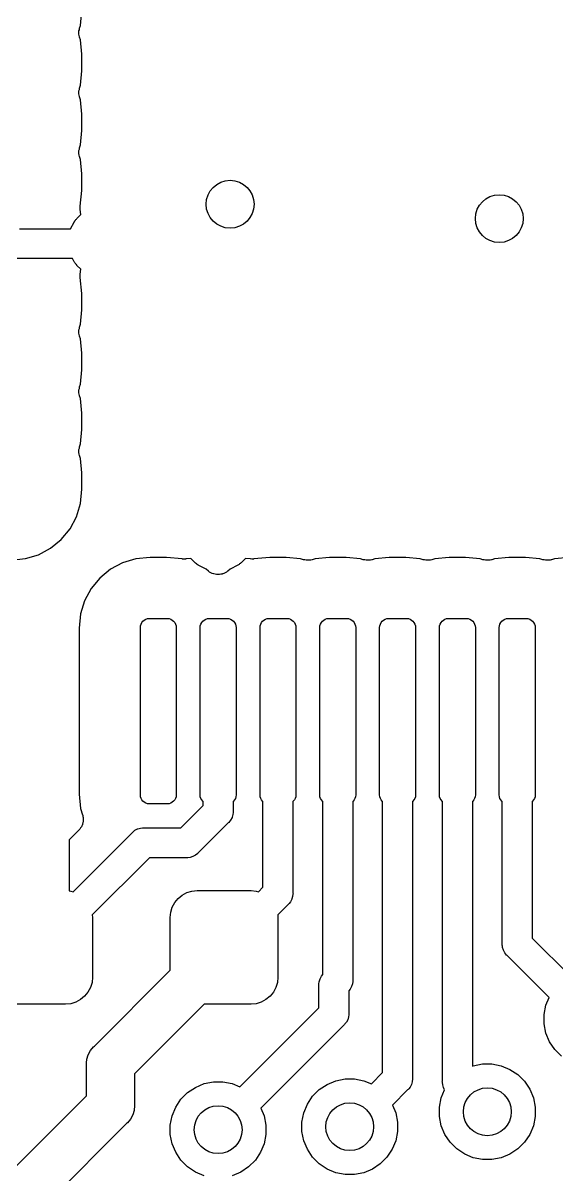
# Model space of a CAD drawing. Extents: x 103 to 213, y -152 to -90.
# Drawn here: x 157.52 to 161.98, y -118.93 to -109.29 of the extents above; entities that cross this region are included whole.
import ezdxf

# ---------------------------------------------------------------- set-up
doc = ezdxf.new("R2010")
doc.units = 0
doc.layers.add('BLACK', color=7, linetype='CONTINUOUS')

msp = doc.modelspace()

# ---------------------------------------------------------------- linework, layer by layer
at = {"layer": 'BLACK', "linetype": 'CONTINUOUS'}
for p, q in [((157.999, -109.314), (158.011, -109.194)), ((157.99, -109.35), (157.992, -109.338)), ((157.992, -109.338), (157.999, -109.314)), ((157.987, -109.361), (157.99, -109.35)), ((157.987, -109.362), (157.987, -109.361)), ((157.987, -109.374), (157.987, -109.362)), ((157.987, -109.362), (157.987, -109.362)), ((157.987, -109.386), (157.987, -109.374)), ((157.987, -109.387), (157.987, -109.386)), ((157.989, -109.399), (157.987, -109.387)), ((157.987, -109.387), (157.987, -109.387)), ((157.991, -109.41), (157.989, -109.399)), ((157.992, -109.412), (157.991, -109.41)), ((157.999, -109.436), (157.992, -109.412)), ((157.992, -109.412), (157.992, -109.412)), ((157.992, -109.412), (157.992, -109.412)), ((157.992, -109.412), (157.992, -109.412)), ((158.011, -109.556), (157.999, -109.436)), ((158.011, -109.694), (158.011, -109.556)), ((157.999, -109.814), (158.011, -109.694)), ((157.992, -109.838), (157.999, -109.814)), ((157.987, -109.861), (157.99, -109.85)), ((157.987, -109.862), (157.987, -109.861)), ((157.987, -109.874), (157.987, -109.862)), ((157.987, -109.862), (157.987, -109.862)), ((157.987, -109.886), (157.987, -109.874)), ((157.987, -109.887), (157.987, -109.886)), ((157.989, -109.899), (157.987, -109.887)), ((157.987, -109.887), (157.987, -109.887)), ((157.991, -109.91), (157.989, -109.899)), ((157.99, -109.85), (157.992, -109.838)), ((157.992, -109.912), (157.991, -109.91)), ((157.999, -109.936), (157.992, -109.912)), ((157.992, -109.912), (157.992, -109.912)), ((157.992, -109.912), (157.992, -109.912)), ((157.992, -109.912), (157.992, -109.912)), ((158.011, -110.056), (157.999, -109.936)), ((158.011, -110.194), (158.011, -110.056)), ((157.999, -110.314), (158.011, -110.194)), ((157.987, -110.361), (157.99, -110.35)), ((157.987, -110.362), (157.987, -110.361)), ((157.987, -110.374), (157.987, -110.362)), ((157.987, -110.362), (157.987, -110.362)), ((157.987, -110.386), (157.987, -110.374)), ((157.987, -110.387), (157.987, -110.386)), ((157.989, -110.399), (157.987, -110.387)), ((157.987, -110.387), (157.987, -110.387)), ((157.991, -110.41), (157.989, -110.399)), ((157.99, -110.35), (157.992, -110.338)), ((157.992, -110.338), (157.999, -110.314)), ((157.992, -110.412), (157.991, -110.41)), ((157.999, -110.436), (157.992, -110.412)), ((157.992, -110.412), (157.992, -110.412)), ((157.992, -110.412), (157.992, -110.412)), ((157.992, -110.412), (157.992, -110.412)), ((158.011, -110.556), (157.999, -110.436)), ((158.011, -110.694), (158.011, -110.556)), ((157.998, -110.825), (158.011, -110.694)), ((157.997, -110.828), (157.998, -110.825)), ((157.997, -110.829), (157.997, -110.828)), ((157.997, -110.841), (157.997, -110.829)), ((157.997, -110.829), (157.997, -110.829)), ((157.997, -110.853), (157.997, -110.841)), ((157.997, -110.854), (157.997, -110.853)), ((157.997, -110.853), (157.997, -110.853)), ((157.998, -110.855), (157.997, -110.854)), ((158.002, -110.896), (157.998, -110.855)), ((157.998, -110.855), (157.998, -110.855)), ((157.917, -111.015), (157.947, -110.959)), ((157.947, -110.959), (157.948, -110.958)), ((157.948, -110.958), (157.951, -110.953)), ((157.951, -110.953), (157.953, -110.949)), ((157.953, -110.949), (157.958, -110.943)), ((157.958, -110.943), (157.962, -110.937)), ((157.962, -110.937), (157.966, -110.934)), ((157.966, -110.934), (157.969, -110.929)), ((157.969, -110.929), (158.002, -110.896)), ((157.491, -111.015), (157.917, -111.015)), ((157.933, -111.265), (157.462, -111.265)), ((157.947, -111.291), (157.933, -111.265)), ((157.95, -111.295), (157.947, -111.291)), ((157.953, -111.3), (157.95, -111.295)), ((157.957, -111.305), (157.953, -111.3)), ((157.961, -111.311), (157.957, -111.305)), ((157.965, -111.315), (157.961, -111.311)), ((157.968, -111.319), (157.965, -111.315)), ((157.969, -111.321), (157.968, -111.319)), ((158.002, -111.354), (157.969, -111.321)), ((157.998, -111.394), (158.002, -111.354)), ((157.997, -111.408), (157.998, -111.395)), ((157.997, -111.419), (157.997, -111.408)), ((157.997, -111.42), (157.997, -111.419)), ((157.998, -111.424), (157.997, -111.42)), ((157.997, -111.42), (157.997, -111.42)), ((157.998, -111.395), (157.998, -111.394)), ((157.998, -111.395), (157.998, -111.395)), ((157.998, -111.395), (157.998, -111.395)), ((158.011, -111.556), (157.998, -111.424)), ((158.011, -111.694), (158.011, -111.556)), ((157.999, -111.814), (158.011, -111.694)), ((157.987, -111.861), (157.99, -111.85)), ((157.99, -111.85), (157.992, -111.838)), ((157.992, -111.838), (157.999, -111.814)), ((157.987, -111.862), (157.987, -111.861)), ((157.987, -111.874), (157.987, -111.862)), ((157.987, -111.862), (157.987, -111.862)), ((157.987, -111.886), (157.987, -111.874)), ((157.987, -111.887), (157.987, -111.886)), ((157.989, -111.899), (157.987, -111.887)), ((157.987, -111.887), (157.987, -111.887)), ((157.991, -111.91), (157.989, -111.899)), ((157.992, -111.912), (157.991, -111.91)), ((157.999, -111.936), (157.992, -111.912)), ((157.992, -111.912), (157.992, -111.912)), ((157.992, -111.912), (157.992, -111.912)), ((157.992, -111.912), (157.992, -111.912)), ((158.011, -112.056), (157.999, -111.936)), ((158.011, -112.194), (158.011, -112.056)), ((157.999, -112.314), (158.011, -112.194)), ((157.992, -112.338), (157.999, -112.314)), ((157.987, -112.361), (157.99, -112.35)), ((157.987, -112.362), (157.987, -112.361)), ((157.987, -112.374), (157.987, -112.362)), ((157.987, -112.362), (157.987, -112.362)), ((157.987, -112.386), (157.987, -112.374)), ((157.987, -112.387), (157.987, -112.386)), ((157.989, -112.399), (157.987, -112.387)), ((157.987, -112.387), (157.987, -112.387)), ((157.991, -112.41), (157.989, -112.399)), ((157.99, -112.35), (157.992, -112.338)), ((157.992, -112.412), (157.991, -112.41)), ((157.999, -112.436), (157.992, -112.412)), ((157.992, -112.412), (157.992, -112.412)), ((157.992, -112.412), (157.992, -112.412)), ((157.992, -112.412), (157.992, -112.412)), ((158.011, -112.556), (157.999, -112.436)), ((158.011, -112.694), (158.011, -112.556)), ((157.999, -112.814), (158.011, -112.694)), ((157.992, -112.838), (157.999, -112.814)), ((157.987, -112.861), (157.99, -112.85)), ((157.987, -112.862), (157.987, -112.861)), ((157.987, -112.874), (157.987, -112.862)), ((157.987, -112.862), (157.987, -112.862)), ((157.987, -112.886), (157.987, -112.874)), ((157.987, -112.887), (157.987, -112.886)), ((157.989, -112.899), (157.987, -112.887)), ((157.987, -112.887), (157.987, -112.887)), ((157.991, -112.91), (157.989, -112.899)), ((157.99, -112.85), (157.992, -112.838)), ((157.992, -112.912), (157.991, -112.91)), ((157.999, -112.936), (157.992, -112.912)), ((157.992, -112.912), (157.992, -112.912)), ((157.992, -112.912), (157.992, -112.912)), ((157.992, -112.912), (157.992, -112.912)), ((158.011, -113.056), (157.999, -112.936)), ((158.011, -113.194), (158.011, -113.056)), ((157.999, -113.314), (158.011, -113.194)), ((157.966, -113.424), (157.999, -113.314)), ((157.912, -113.525), (157.966, -113.424)), ((157.839, -113.614), (157.912, -113.525)), ((157.75, -113.687), (157.839, -113.614)), ((157.419, -113.786), (157.539, -113.774)), ((157.539, -113.774), (157.649, -113.741)), ((157.649, -113.741), (157.75, -113.687)), ((158.461, -113.776), (158.351, -113.809)), ((158.581, -113.764), (158.461, -113.776)), ((158.719, -113.764), (158.581, -113.764)), ((158.85, -113.777), (158.719, -113.764)), ((158.853, -113.778), (158.85, -113.777)), ((158.854, -113.778), (158.853, -113.778)), ((158.866, -113.778), (158.854, -113.778)), ((158.854, -113.778), (158.854, -113.778)), ((158.878, -113.778), (158.866, -113.778)), ((158.879, -113.778), (158.878, -113.778)), ((158.878, -113.778), (158.878, -113.778)), ((158.88, -113.777), (158.879, -113.778)), ((158.921, -113.773), (158.88, -113.777)), ((158.88, -113.777), (158.88, -113.777)), ((158.954, -113.806), (158.921, -113.773)), ((159.379, -113.773), (159.346, -113.806)), ((159.419, -113.777), (159.379, -113.773)), ((159.42, -113.777), (159.419, -113.777)), ((159.432, -113.778), (159.42, -113.777)), ((159.42, -113.777), (159.42, -113.777)), ((159.42, -113.777), (159.42, -113.777)), ((159.444, -113.778), (159.432, -113.778)), ((159.445, -113.778), (159.444, -113.778)), ((159.449, -113.777), (159.445, -113.778)), ((159.445, -113.778), (159.445, -113.778)), ((159.581, -113.764), (159.449, -113.777)), ((159.719, -113.764), (159.581, -113.764)), ((159.839, -113.776), (159.719, -113.764)), ((159.863, -113.783), (159.839, -113.776)), ((159.961, -113.776), (159.937, -113.783)), ((160.081, -113.764), (159.961, -113.776)), ((160.219, -113.764), (160.081, -113.764)), ((160.339, -113.776), (160.219, -113.764)), ((160.363, -113.783), (160.339, -113.776)), ((160.461, -113.776), (160.437, -113.783)), ((160.581, -113.764), (160.461, -113.776)), ((160.719, -113.764), (160.581, -113.764)), ((160.839, -113.776), (160.719, -113.764)), ((160.863, -113.783), (160.839, -113.776)), ((160.961, -113.776), (160.937, -113.783)), ((161.081, -113.764), (160.961, -113.776)), ((161.219, -113.764), (161.081, -113.764)), ((161.339, -113.776), (161.219, -113.764)), ((161.363, -113.783), (161.339, -113.776)), ((161.461, -113.776), (161.437, -113.783)), ((161.581, -113.764), (161.461, -113.776)), ((161.719, -113.764), (161.581, -113.764)), ((161.839, -113.776), (161.719, -113.764)), ((161.863, -113.783), (161.839, -113.776)), ((161.961, -113.776), (161.937, -113.783)), ((162.081, -113.764), (161.961, -113.776)), ((158.25, -113.863), (158.161, -113.936)), ((158.351, -113.809), (158.25, -113.863)), ((158.959, -113.809), (158.954, -113.806)), ((158.962, -113.813), (158.959, -113.809)), ((158.968, -113.817), (158.962, -113.813)), ((158.974, -113.822), (158.968, -113.817)), ((158.978, -113.824), (158.974, -113.822)), ((158.983, -113.827), (158.978, -113.824)), ((158.984, -113.828), (158.983, -113.827)), ((159.05, -113.863), (158.984, -113.828)), ((159.069, -113.879), (159.05, -113.863)), ((159.25, -113.863), (159.231, -113.879)), ((159.316, -113.828), (159.25, -113.863)), ((159.32, -113.825), (159.316, -113.828)), ((159.325, -113.822), (159.32, -113.825)), ((159.33, -113.818), (159.325, -113.822)), ((159.336, -113.814), (159.33, -113.818)), ((159.34, -113.81), (159.336, -113.814)), ((159.344, -113.807), (159.34, -113.81)), ((159.346, -113.806), (159.344, -113.807)), ((159.875, -113.785), (159.863, -113.783)), ((159.886, -113.788), (159.875, -113.785)), ((159.887, -113.788), (159.886, -113.788)), ((159.899, -113.788), (159.887, -113.788)), ((159.887, -113.788), (159.887, -113.788)), ((159.911, -113.788), (159.899, -113.788)), ((159.912, -113.788), (159.911, -113.788)), ((159.924, -113.786), (159.912, -113.788)), ((159.912, -113.788), (159.912, -113.788)), ((159.935, -113.784), (159.924, -113.786)), ((159.937, -113.783), (159.935, -113.784)), ((159.937, -113.783), (159.937, -113.783)), ((159.937, -113.783), (159.937, -113.783)), ((159.937, -113.783), (159.937, -113.783)), ((160.375, -113.785), (160.363, -113.783)), ((160.386, -113.788), (160.375, -113.785)), ((160.387, -113.788), (160.386, -113.788)), ((160.399, -113.788), (160.387, -113.788)), ((160.387, -113.788), (160.387, -113.788)), ((160.411, -113.788), (160.399, -113.788)), ((160.412, -113.788), (160.411, -113.788)), ((160.424, -113.786), (160.412, -113.788)), ((160.412, -113.788), (160.412, -113.788)), ((160.435, -113.784), (160.424, -113.786)), ((160.437, -113.783), (160.435, -113.784)), ((160.437, -113.783), (160.437, -113.783)), ((160.437, -113.783), (160.437, -113.783)), ((160.437, -113.783), (160.437, -113.783)), ((160.875, -113.785), (160.863, -113.783)), ((160.886, -113.788), (160.875, -113.785)), ((160.887, -113.788), (160.886, -113.788)), ((160.899, -113.788), (160.887, -113.788)), ((160.887, -113.788), (160.887, -113.788)), ((160.911, -113.788), (160.899, -113.788)), ((160.912, -113.788), (160.911, -113.788)), ((160.924, -113.786), (160.912, -113.788)), ((160.912, -113.788), (160.912, -113.788)), ((160.935, -113.784), (160.924, -113.786)), ((160.937, -113.783), (160.935, -113.784)), ((160.937, -113.783), (160.937, -113.783)), ((160.937, -113.783), (160.937, -113.783)), ((160.937, -113.783), (160.937, -113.783)), ((161.375, -113.785), (161.363, -113.783)), ((161.386, -113.788), (161.375, -113.785)), ((161.387, -113.788), (161.386, -113.788)), ((161.399, -113.788), (161.387, -113.788)), ((161.387, -113.788), (161.387, -113.788)), ((161.411, -113.788), (161.399, -113.788)), ((161.412, -113.788), (161.411, -113.788)), ((161.424, -113.786), (161.412, -113.788)), ((161.412, -113.788), (161.412, -113.788)), ((161.435, -113.784), (161.424, -113.786)), ((161.437, -113.783), (161.435, -113.784)), ((161.437, -113.783), (161.437, -113.783)), ((161.437, -113.783), (161.437, -113.783)), ((161.437, -113.783), (161.437, -113.783)), ((161.875, -113.785), (161.863, -113.783)), ((161.886, -113.788), (161.875, -113.785)), ((161.887, -113.788), (161.886, -113.788)), ((161.899, -113.788), (161.887, -113.788)), ((161.887, -113.788), (161.887, -113.788)), ((161.911, -113.788), (161.899, -113.788)), ((161.912, -113.788), (161.911, -113.788)), ((161.924, -113.786), (161.912, -113.788)), ((161.912, -113.788), (161.912, -113.788)), ((161.935, -113.784), (161.924, -113.786)), ((161.937, -113.783), (161.935, -113.784)), ((161.937, -113.783), (161.937, -113.783)), ((161.937, -113.783), (161.937, -113.783)), ((161.937, -113.783), (161.937, -113.783)), ((158.161, -113.936), (158.088, -114.025)), ((159.079, -113.886), (159.069, -113.879)), ((159.089, -113.892), (159.079, -113.886)), ((159.09, -113.892), (159.089, -113.892)), ((159.09, -113.893), (159.09, -113.892)), ((159.101, -113.897), (159.09, -113.893)), ((159.112, -113.902), (159.101, -113.897)), ((159.113, -113.902), (159.112, -113.902)), ((159.112, -113.902), (159.112, -113.902)), ((159.125, -113.905), (159.113, -113.902)), ((159.136, -113.907), (159.125, -113.905)), ((159.137, -113.907), (159.136, -113.907)), ((159.149, -113.907), (159.137, -113.907)), ((159.137, -113.907), (159.137, -113.907)), ((159.161, -113.907), (159.149, -113.907)), ((159.162, -113.907), (159.161, -113.907)), ((159.174, -113.905), (159.162, -113.907)), ((159.162, -113.907), (159.162, -113.907)), ((159.185, -113.903), (159.174, -113.905)), ((159.186, -113.903), (159.185, -113.903)), ((159.197, -113.898), (159.186, -113.902)), ((159.186, -113.902), (159.186, -113.903)), ((159.208, -113.894), (159.197, -113.898)), ((159.209, -113.893), (159.208, -113.894)), ((159.219, -113.887), (159.209, -113.893)), ((159.209, -113.893), (159.209, -113.893)), ((159.229, -113.88), (159.219, -113.887)), ((159.23, -113.879), (159.229, -113.88)), ((159.231, -113.879), (159.23, -113.879)), ((159.23, -113.879), (159.23, -113.879)), ((159.23, -113.879), (159.23, -113.879)), ((158.088, -114.025), (158.034, -114.126)), ((158.034, -114.126), (158.001, -114.236)), ((158.001, -114.236), (157.989, -114.356)), ((157.989, -114.356), (157.989, -115.744)), ((158.5, -114.35), (158.501, -114.335)), ((158.5, -115.75), (158.5, -114.35)), ((158.501, -114.335), (158.506, -114.321)), ((158.506, -114.321), (158.513, -114.308)), ((158.513, -114.308), (158.522, -114.297)), ((158.522, -114.297), (158.533, -114.288)), ((158.533, -114.288), (158.546, -114.281)), ((158.546, -114.281), (158.56, -114.276)), ((158.56, -114.276), (158.575, -114.275)), ((158.575, -114.275), (158.725, -114.275)), ((158.725, -114.275), (158.74, -114.276)), ((158.74, -114.276), (158.754, -114.281)), ((158.754, -114.281), (158.767, -114.288)), ((158.767, -114.288), (158.778, -114.297)), ((158.778, -114.297), (158.787, -114.308)), ((158.787, -114.308), (158.794, -114.321)), ((158.794, -114.321), (158.799, -114.335)), ((158.799, -114.335), (158.8, -114.35)), ((158.8, -114.35), (158.8, -115.75)), ((159, -114.35), (159.001, -114.335)), ((159, -115.75), (159, -114.35)), ((159.001, -114.335), (159.006, -114.321)), ((159.006, -114.321), (159.013, -114.308)), ((159.013, -114.308), (159.022, -114.297)), ((159.022, -114.297), (159.033, -114.288)), ((159.033, -114.288), (159.046, -114.281)), ((159.046, -114.281), (159.06, -114.276)), ((159.06, -114.276), (159.075, -114.275)), ((159.075, -114.275), (159.225, -114.275)), ((159.225, -114.275), (159.24, -114.276)), ((159.24, -114.276), (159.254, -114.281)), ((159.254, -114.281), (159.267, -114.288)), ((159.267, -114.288), (159.278, -114.297)), ((159.278, -114.297), (159.287, -114.308)), ((159.287, -114.308), (159.294, -114.321)), ((159.294, -114.321), (159.299, -114.335)), ((159.299, -114.335), (159.3, -114.35)), ((159.3, -114.35), (159.3, -115.75)), ((159.5, -114.35), (159.501, -114.335)), ((159.5, -115.75), (159.5, -114.35)), ((159.501, -114.335), (159.506, -114.321)), ((159.506, -114.321), (159.513, -114.308)), ((159.513, -114.308), (159.522, -114.297)), ((159.522, -114.297), (159.533, -114.288)), ((159.533, -114.288), (159.546, -114.281)), ((159.546, -114.281), (159.56, -114.276)), ((159.56, -114.276), (159.575, -114.275)), ((159.575, -114.275), (159.725, -114.275)), ((159.725, -114.275), (159.74, -114.276)), ((159.74, -114.276), (159.754, -114.281)), ((159.754, -114.281), (159.767, -114.288)), ((159.767, -114.288), (159.778, -114.297)), ((159.778, -114.297), (159.787, -114.308)), ((159.787, -114.308), (159.794, -114.321)), ((159.794, -114.321), (159.799, -114.335)), ((159.799, -114.335), (159.8, -114.35)), ((159.8, -114.35), (159.8, -115.75)), ((160, -114.35), (160.001, -114.335)), ((160, -115.75), (160, -114.35)), ((160.001, -114.335), (160.006, -114.321)), ((160.006, -114.321), (160.013, -114.308)), ((160.013, -114.308), (160.022, -114.297)), ((160.022, -114.297), (160.033, -114.288)), ((160.033, -114.288), (160.046, -114.281)), ((160.046, -114.281), (160.06, -114.276)), ((160.06, -114.276), (160.075, -114.275)), ((160.075, -114.275), (160.225, -114.275)), ((160.225, -114.275), (160.24, -114.276)), ((160.24, -114.276), (160.254, -114.281)), ((160.254, -114.281), (160.267, -114.288)), ((160.267, -114.288), (160.278, -114.297)), ((160.278, -114.297), (160.287, -114.308)), ((160.287, -114.308), (160.294, -114.321)), ((160.294, -114.321), (160.299, -114.335)), ((160.299, -114.335), (160.3, -114.35)), ((160.3, -114.35), (160.3, -115.75)), ((160.5, -114.35), (160.501, -114.335)), ((160.5, -115.75), (160.5, -114.35)), ((160.501, -114.335), (160.506, -114.321)), ((160.506, -114.321), (160.513, -114.308)), ((160.513, -114.308), (160.522, -114.297)), ((160.522, -114.297), (160.533, -114.288)), ((160.533, -114.288), (160.546, -114.281)), ((160.546, -114.281), (160.56, -114.276)), ((160.56, -114.276), (160.575, -114.275)), ((160.575, -114.275), (160.725, -114.275)), ((160.725, -114.275), (160.74, -114.276)), ((160.74, -114.276), (160.754, -114.281)), ((160.754, -114.281), (160.767, -114.288)), ((160.767, -114.288), (160.778, -114.297)), ((160.778, -114.297), (160.787, -114.308)), ((160.787, -114.308), (160.794, -114.321)), ((160.794, -114.321), (160.799, -114.335)), ((160.799, -114.335), (160.8, -114.35)), ((160.8, -114.35), (160.8, -115.75)), ((161, -114.35), (161.001, -114.335)), ((161, -115.75), (161, -114.35)), ((161.001, -114.335), (161.006, -114.321)), ((161.006, -114.321), (161.013, -114.308)), ((161.013, -114.308), (161.022, -114.297)), ((161.022, -114.297), (161.033, -114.288)), ((161.033, -114.288), (161.046, -114.281)), ((161.046, -114.281), (161.06, -114.276)), ((161.06, -114.276), (161.075, -114.275)), ((161.075, -114.275), (161.225, -114.275)), ((161.225, -114.275), (161.24, -114.276)), ((161.24, -114.276), (161.254, -114.281)), ((161.254, -114.281), (161.267, -114.288)), ((161.267, -114.288), (161.278, -114.297)), ((161.278, -114.297), (161.287, -114.308)), ((161.287, -114.308), (161.294, -114.321)), ((161.294, -114.321), (161.299, -114.335)), ((161.299, -114.335), (161.3, -114.35)), ((161.3, -114.35), (161.3, -115.75)), ((161.5, -114.35), (161.501, -114.335)), ((161.5, -115.75), (161.5, -114.35)), ((161.501, -114.335), (161.506, -114.321)), ((161.506, -114.321), (161.513, -114.308)), ((161.513, -114.308), (161.522, -114.297)), ((161.522, -114.297), (161.533, -114.288)), ((161.533, -114.288), (161.546, -114.281)), ((161.546, -114.281), (161.56, -114.276)), ((161.56, -114.276), (161.575, -114.275)), ((161.575, -114.275), (161.725, -114.275)), ((161.725, -114.275), (161.74, -114.276)), ((161.74, -114.276), (161.754, -114.281)), ((161.754, -114.281), (161.767, -114.288)), ((161.767, -114.288), (161.778, -114.297)), ((161.778, -114.297), (161.787, -114.308)), ((161.787, -114.308), (161.794, -114.321)), ((161.794, -114.321), (161.799, -114.335)), ((161.799, -114.335), (161.8, -114.35)), ((161.8, -114.35), (161.8, -115.75)), ((157.989, -115.744), (158.001, -115.864)), ((158.501, -115.765), (158.5, -115.75)), ((158.506, -115.779), (158.501, -115.765)), ((158.513, -115.792), (158.506, -115.779)), ((158.522, -115.803), (158.513, -115.792)), ((158.787, -115.792), (158.778, -115.803)), ((158.794, -115.779), (158.787, -115.792)), ((158.799, -115.765), (158.794, -115.779)), ((158.8, -115.75), (158.799, -115.765)), ((159.001, -115.765), (159, -115.75)), ((159.006, -115.779), (159.001, -115.765)), ((159.013, -115.792), (159.006, -115.779)), ((159.022, -115.803), (159.013, -115.792)), ((159.287, -115.792), (159.278, -115.803)), ((159.294, -115.779), (159.287, -115.792)), ((159.299, -115.765), (159.294, -115.779)), ((159.3, -115.75), (159.299, -115.765)), ((159.501, -115.765), (159.5, -115.75)), ((159.506, -115.779), (159.501, -115.765)), ((159.513, -115.792), (159.506, -115.779)), ((159.522, -115.803), (159.513, -115.792)), ((159.787, -115.792), (159.778, -115.803)), ((159.794, -115.779), (159.787, -115.792)), ((159.799, -115.765), (159.794, -115.779)), ((159.8, -115.75), (159.799, -115.765)), ((160.001, -115.765), (160, -115.75)), ((160.006, -115.779), (160.001, -115.765)), ((160.013, -115.792), (160.006, -115.779)), ((160.022, -115.803), (160.013, -115.792)), ((160.287, -115.792), (160.278, -115.803)), ((160.294, -115.779), (160.287, -115.792)), ((160.299, -115.765), (160.294, -115.779)), ((160.3, -115.75), (160.299, -115.765)), ((160.501, -115.765), (160.5, -115.75)), ((160.506, -115.779), (160.501, -115.765)), ((160.513, -115.792), (160.506, -115.779)), ((160.522, -115.803), (160.513, -115.792)), ((160.787, -115.792), (160.778, -115.803)), ((160.794, -115.779), (160.787, -115.792)), ((160.799, -115.765), (160.794, -115.779)), ((160.8, -115.75), (160.799, -115.765)), ((161.001, -115.765), (161, -115.75)), ((161.006, -115.779), (161.001, -115.765)), ((161.013, -115.792), (161.006, -115.779)), ((161.022, -115.803), (161.013, -115.792)), ((161.287, -115.792), (161.278, -115.803)), ((161.294, -115.779), (161.287, -115.792)), ((161.299, -115.765), (161.294, -115.779)), ((161.3, -115.75), (161.299, -115.765)), ((161.501, -115.765), (161.5, -115.75)), ((161.506, -115.779), (161.501, -115.765)), ((161.513, -115.792), (161.506, -115.779)), ((161.522, -115.803), (161.513, -115.792)), ((161.787, -115.792), (161.778, -115.803)), ((161.794, -115.779), (161.787, -115.792)), ((161.799, -115.765), (161.794, -115.779)), ((161.8, -115.75), (161.799, -115.765)), ((158.001, -115.864), (158.017, -115.918)), ((158.533, -115.812), (158.522, -115.803)), ((158.546, -115.819), (158.533, -115.812)), ((158.56, -115.824), (158.546, -115.819)), ((158.575, -115.825), (158.56, -115.824)), ((158.725, -115.825), (158.575, -115.825)), ((158.74, -115.824), (158.725, -115.825)), ((158.754, -115.819), (158.74, -115.824)), ((158.767, -115.812), (158.754, -115.819)), ((158.778, -115.803), (158.767, -115.812)), ((158.839, -116.025), (159.025, -115.839)), ((159.025, -115.806), (159.022, -115.803)), ((159.025, -115.839), (159.025, -115.806)), ((159.275, -115.897), (159.273, -115.915)), ((159.278, -115.803), (159.275, -115.806)), ((159.275, -115.806), (159.275, -115.885)), ((159.275, -115.885), (159.276, -115.891)), ((159.276, -115.891), (159.275, -115.897)), ((159.275, -115.897), (159.275, -115.897)), ((159.525, -115.806), (159.522, -115.803)), ((159.525, -116.523), (159.525, -115.806)), ((159.778, -115.803), (159.775, -115.806)), ((159.775, -115.806), (159.775, -116.569)), ((160.025, -115.806), (160.022, -115.803)), ((160.025, -117.253), (160.025, -115.806)), ((160.278, -115.803), (160.275, -115.806)), ((160.275, -115.806), (160.275, -117.298)), ((160.525, -115.806), (160.522, -115.803)), ((160.525, -118.073), (160.525, -115.806)), ((160.778, -115.803), (160.775, -115.806)), ((160.775, -115.806), (160.775, -118.119)), ((161.025, -115.806), (161.022, -115.803)), ((161.025, -118.144), (161.025, -115.806)), ((161.278, -115.803), (161.275, -115.806)), ((161.275, -115.806), (161.275, -118.019)), ((161.525, -115.806), (161.522, -115.803)), ((161.525, -116.994), (161.525, -115.806)), ((161.778, -115.803), (161.775, -115.806)), ((161.775, -115.806), (161.775, -116.948)), ((158.017, -115.993), (158.015, -115.999)), ((158.017, -115.918), (158.018, -115.92)), ((158.018, -115.987), (158.017, -115.993)), ((158.018, -115.92), (158.019, -115.925)), ((158.02, -115.98), (158.018, -115.987)), ((158.019, -115.925), (158.02, -115.931)), ((158.02, -115.931), (158.021, -115.938)), ((158.021, -115.975), (158.02, -115.98)), ((158.021, -115.938), (158.022, -115.944)), ((158.022, -115.969), (158.021, -115.975)), ((158.022, -115.944), (158.022, -115.95)), ((158.022, -115.95), (158.023, -115.956)), ((158.023, -115.956), (158.022, -115.962)), ((158.022, -115.962), (158.022, -115.969)), ((159.234, -115.983), (158.983, -116.234)), ((159.239, -115.98), (159.234, -115.983)), ((159.244, -115.973), (159.239, -115.98)), ((159.254, -115.96), (159.244, -115.973)), ((159.266, -115.939), (159.254, -115.96)), ((159.273, -115.915), (159.266, -115.937)), ((159.266, -115.937), (159.266, -115.939)), ((157.985, -116.045), (157.904, -116.126)), ((157.938, -116.56), (158.432, -116.066)), ((157.989, -116.041), (157.985, -116.045)), ((157.993, -116.037), (157.989, -116.041)), ((157.997, -116.031), (157.993, -116.037)), ((158.001, -116.026), (157.997, -116.031)), ((158.004, -116.021), (158.001, -116.026)), ((158.007, -116.016), (158.004, -116.021)), ((158.01, -116.01), (158.007, -116.016)), ((158.013, -116.004), (158.01, -116.01)), ((158.015, -115.999), (158.013, -116.004)), ((158.432, -116.066), (158.436, -116.061)), ((158.436, -116.061), (158.444, -116.055)), ((158.444, -116.055), (158.455, -116.046)), ((158.455, -116.046), (158.477, -116.034)), ((158.477, -116.034), (158.479, -116.033)), ((158.479, -116.033), (158.5, -116.027)), ((158.5, -116.027), (158.519, -116.025)), ((158.519, -116.025), (158.525, -116.024)), ((158.519, -116.025), (158.519, -116.025)), ((158.525, -116.024), (158.531, -116.025)), ((158.531, -116.025), (158.839, -116.025)), ((157.904, -116.126), (157.904, -116.553)), ((158.577, -116.275), (158.098, -116.754)), ((158.885, -116.275), (158.577, -116.275)), ((158.891, -116.276), (158.885, -116.275)), ((158.897, -116.275), (158.891, -116.276)), ((158.915, -116.273), (158.897, -116.275)), ((158.897, -116.275), (158.897, -116.275)), ((158.939, -116.266), (158.915, -116.273)), ((158.96, -116.254), (158.939, -116.266)), ((158.98, -116.239), (158.96, -116.254)), ((158.983, -116.234), (158.98, -116.239)), ((157.904, -116.553), (157.919, -116.554)), ((157.919, -116.554), (157.938, -116.56)), ((158.85, -116.588), (158.889, -116.567)), ((158.889, -116.567), (158.931, -116.554)), ((158.931, -116.554), (158.975, -116.55)), ((158.975, -116.55), (159.425, -116.55)), ((159.425, -116.55), (159.469, -116.554)), ((159.469, -116.554), (159.488, -116.56)), ((159.488, -116.56), (159.525, -116.523)), ((159.775, -116.569), (159.776, -116.575)), ((158.767, -116.689), (158.788, -116.65)), ((158.788, -116.65), (158.816, -116.616)), ((158.816, -116.616), (158.85, -116.588)), ((159.734, -116.668), (159.648, -116.754)), ((159.739, -116.664), (159.734, -116.668)), ((159.743, -116.659), (159.739, -116.664)), ((159.754, -116.645), (159.743, -116.659)), ((159.743, -116.659), (159.743, -116.659)), ((159.766, -116.623), (159.754, -116.645)), ((159.767, -116.62), (159.766, -116.623)), ((159.773, -116.6), (159.767, -116.62)), ((159.775, -116.581), (159.773, -116.6)), ((159.776, -116.575), (159.775, -116.581)), ((159.775, -116.581), (159.775, -116.581)), ((158.098, -116.754), (158.1, -116.775)), ((158.75, -116.775), (158.754, -116.731)), ((158.754, -116.731), (158.767, -116.689)), ((159.648, -116.754), (159.65, -116.775)), ((158.1, -116.775), (158.1, -117.275)), ((158.75, -117.217), (158.75, -116.775)), ((159.65, -116.775), (159.65, -117.275)), ((161.775, -116.948), (162.094, -117.267)), ((161.524, -117), (161.525, -116.994)), ((161.525, -117.006), (161.524, -117)), ((161.526, -117.015), (161.525, -117.006)), ((161.527, -117.025), (161.526, -117.015)), ((161.534, -117.048), (161.527, -117.025)), ((161.546, -117.07), (161.534, -117.048)), ((161.556, -117.083), (161.546, -117.07)), ((161.561, -117.089), (161.556, -117.083)), ((161.566, -117.093), (161.561, -117.089)), ((161.917, -117.444), (161.566, -117.093)), ((158.116, -117.852), (158.75, -117.217)), ((158.096, -117.319), (158.083, -117.361)), ((158.1, -117.275), (158.096, -117.319)), ((159.646, -117.319), (159.633, -117.361)), ((159.65, -117.275), (159.646, -117.319)), ((159.992, -117.337), (159.993, -117.331)), ((159.993, -117.343), (159.992, -117.337)), ((159.993, -117.331), (159.994, -117.313)), ((159.993, -117.331), (159.993, -117.331)), ((159.993, -117.531), (159.993, -117.343)), ((159.994, -117.313), (160.002, -117.289)), ((160.002, -117.289), (160.013, -117.267)), ((160.013, -117.267), (160.025, -117.253)), ((160.273, -117.329), (160.266, -117.353)), ((160.275, -117.311), (160.273, -117.329)), ((160.275, -117.298), (160.276, -117.305)), ((160.276, -117.305), (160.275, -117.311)), ((160.275, -117.311), (160.275, -117.311)), ((158.034, -117.434), (158, -117.462)), ((158.062, -117.4), (158.034, -117.434)), ((158.083, -117.361), (158.062, -117.4)), ((159.584, -117.434), (159.55, -117.462)), ((159.612, -117.4), (159.584, -117.434)), ((159.633, -117.361), (159.612, -117.4)), ((160.254, -117.374), (160.243, -117.389)), ((160.243, -117.389), (160.243, -117.576)), ((160.266, -117.353), (160.254, -117.374)), ((157.875, -117.5), (157.425, -117.5)), ((157.919, -117.496), (157.875, -117.5)), ((157.961, -117.483), (157.919, -117.496)), ((158, -117.462), (157.961, -117.483)), ((159.033, -117.5), (158.45, -118.083)), ((159.425, -117.5), (159.033, -117.5)), ((159.331, -118.192), (159.993, -117.531)), ((159.469, -117.496), (159.425, -117.5)), ((159.511, -117.483), (159.469, -117.496)), ((159.55, -117.462), (159.511, -117.483)), ((161.875, -117.586), (161.89, -117.508)), ((161.89, -117.508), (161.917, -117.444)), ((160.234, -117.63), (160.223, -117.65)), ((160.241, -117.607), (160.234, -117.63)), ((160.243, -117.589), (160.241, -117.607)), ((160.243, -117.576), (160.243, -117.582)), ((160.243, -117.582), (160.243, -117.589)), ((160.243, -117.589), (160.243, -117.589)), ((161.875, -117.664), (161.875, -117.586)), ((160.202, -117.675), (159.508, -118.369)), ((160.206, -117.671), (160.202, -117.675)), ((160.21, -117.666), (160.206, -117.671)), ((160.222, -117.652), (160.21, -117.666)), ((160.21, -117.666), (160.21, -117.666)), ((160.223, -117.65), (160.222, -117.652)), ((161.89, -117.742), (161.875, -117.664)), ((161.921, -117.814), (161.89, -117.742)), ((161.964, -117.88), (161.921, -117.814)), ((158.064, -117.923), (158.083, -117.888)), ((158.083, -117.888), (158.108, -117.858)), ((158.108, -117.858), (158.116, -117.852)), ((162.02, -117.936), (161.964, -117.88)), ((158.049, -118), (158.05, -117.99)), ((158.05, -118.01), (158.049, -118)), ((158.05, -117.99), (158.053, -117.961)), ((158.05, -117.99), (158.05, -117.99)), ((158.05, -118.267), (158.05, -118.01)), ((158.053, -117.961), (158.064, -117.923)), ((161.275, -118.019), (161.283, -118.015)), ((161.283, -118.015), (161.361, -118)), ((161.361, -118), (161.439, -118)), ((161.439, -118), (161.517, -118.015)), ((161.517, -118.015), (161.589, -118.046)), ((158.45, -118.083), (158.45, -118.34)), ((160.431, -118.167), (160.525, -118.073)), ((161.589, -118.046), (161.655, -118.089)), ((161.655, -118.089), (161.711, -118.145)), ((158.895, -118.239), (158.961, -118.196)), ((158.961, -118.196), (159.033, -118.165)), ((159.033, -118.165), (159.111, -118.15)), ((159.111, -118.15), (159.189, -118.15)), ((159.189, -118.15), (159.267, -118.165)), ((159.267, -118.165), (159.331, -118.192)), ((159.995, -118.214), (160.061, -118.171)), ((160.061, -118.171), (160.133, -118.14)), ((160.133, -118.14), (160.211, -118.125)), ((160.211, -118.125), (160.289, -118.125)), ((160.289, -118.125), (160.367, -118.14)), ((160.367, -118.14), (160.431, -118.167)), ((160.743, -118.209), (160.739, -118.214)), ((160.754, -118.195), (160.743, -118.209)), ((160.743, -118.209), (160.743, -118.209)), ((160.766, -118.173), (160.754, -118.195)), ((160.773, -118.15), (160.766, -118.173)), ((160.776, -118.125), (160.773, -118.15)), ((160.775, -118.119), (160.776, -118.125)), ((161.024, -118.15), (161.025, -118.144)), ((161.025, -118.156), (161.024, -118.15)), ((161.027, -118.175), (161.025, -118.156)), ((161.025, -118.156), (161.025, -118.156)), ((161.034, -118.198), (161.027, -118.175)), ((161.043, -118.216), (161.034, -118.198)), ((161.711, -118.145), (161.754, -118.211)), ((157.117, -119.2), (158.05, -118.267)), ((158.796, -118.361), (158.839, -118.295)), ((158.839, -118.295), (158.895, -118.239)), ((159.896, -118.336), (159.939, -118.27)), ((159.939, -118.27), (159.995, -118.214)), ((160.734, -118.218), (160.608, -118.344)), ((160.739, -118.214), (160.734, -118.218)), ((161, -118.361), (161.015, -118.283)), ((161.015, -118.283), (161.043, -118.216)), ((161.754, -118.211), (161.785, -118.283)), ((161.785, -118.283), (161.8, -118.361)), ((158.447, -118.389), (158.436, -118.425)), ((158.448, -118.377), (158.447, -118.389)), ((158.45, -118.36), (158.448, -118.377)), ((158.45, -118.34), (158.451, -118.35)), ((158.451, -118.35), (158.45, -118.36)), ((158.45, -118.36), (158.45, -118.36)), ((158.765, -118.433), (158.796, -118.361)), ((159.508, -118.369), (159.535, -118.433)), ((159.865, -118.408), (159.896, -118.336)), ((160.608, -118.344), (160.635, -118.408)), ((161, -118.439), (161, -118.361)), ((161.8, -118.361), (161.8, -118.439)), ((158.384, -118.498), (157.658, -119.225)), ((158.392, -118.492), (158.384, -118.498)), ((158.417, -118.462), (158.392, -118.492)), ((158.436, -118.427), (158.417, -118.462)), ((158.436, -118.425), (158.436, -118.427)), ((158.75, -118.511), (158.765, -118.433)), ((159.535, -118.433), (159.55, -118.511)), ((159.85, -118.486), (159.865, -118.408)), ((159.85, -118.564), (159.85, -118.486)), ((160.635, -118.408), (160.65, -118.486)), ((160.65, -118.486), (160.65, -118.564)), ((161.015, -118.517), (161, -118.439)), ((161.8, -118.439), (161.785, -118.517)), ((158.75, -118.589), (158.75, -118.511)), ((158.765, -118.667), (158.75, -118.589)), ((159.55, -118.589), (159.535, -118.667)), ((159.55, -118.511), (159.55, -118.589)), ((159.865, -118.642), (159.85, -118.564)), ((160.65, -118.564), (160.635, -118.642)), ((161.046, -118.589), (161.015, -118.517)), ((161.089, -118.655), (161.046, -118.589)), ((161.754, -118.589), (161.711, -118.655)), ((161.785, -118.517), (161.754, -118.589)), ((158.796, -118.739), (158.765, -118.667)), ((159.535, -118.667), (159.504, -118.739)), ((159.896, -118.714), (159.865, -118.642)), ((160.635, -118.642), (160.604, -118.714)), ((161.145, -118.711), (161.089, -118.655)), ((161.711, -118.655), (161.655, -118.711)), ((158.839, -118.805), (158.796, -118.739)), ((159.504, -118.739), (159.461, -118.805)), ((159.939, -118.78), (159.896, -118.714)), ((159.995, -118.836), (159.939, -118.78)), ((160.561, -118.78), (160.505, -118.836)), ((160.604, -118.714), (160.561, -118.78)), ((161.211, -118.754), (161.145, -118.711)), ((161.283, -118.785), (161.211, -118.754)), ((161.361, -118.8), (161.283, -118.785)), ((161.517, -118.785), (161.439, -118.8)), ((161.589, -118.754), (161.517, -118.785)), ((161.655, -118.711), (161.589, -118.754)), ((158.895, -118.861), (158.839, -118.805)), ((158.961, -118.904), (158.895, -118.861)), ((159.405, -118.861), (159.339, -118.904)), ((159.461, -118.805), (159.405, -118.861)), ((160.061, -118.879), (159.995, -118.836)), ((160.133, -118.91), (160.061, -118.879)), ((160.439, -118.879), (160.367, -118.91)), ((160.505, -118.836), (160.439, -118.879)), ((161.439, -118.8), (161.361, -118.8)), ((159.033, -118.935), (158.961, -118.904)), ((159.339, -118.904), (159.267, -118.935)), ((160.211, -118.925), (160.133, -118.91)), ((160.289, -118.925), (160.211, -118.925)), ((160.367, -118.91), (160.289, -118.925))]:
    msp.add_line(p, q, dxfattribs=at)
at = {"layer": 'BLACK'}
for centre in [(159.25, -110.81), (161.5, -110.93), (161.4, -118.4), (159.15, -118.55), (160.25, -118.525)]:
    msp.add_circle(centre, 0.2, dxfattribs=at)

doc.saveas('drawing.dxf')
